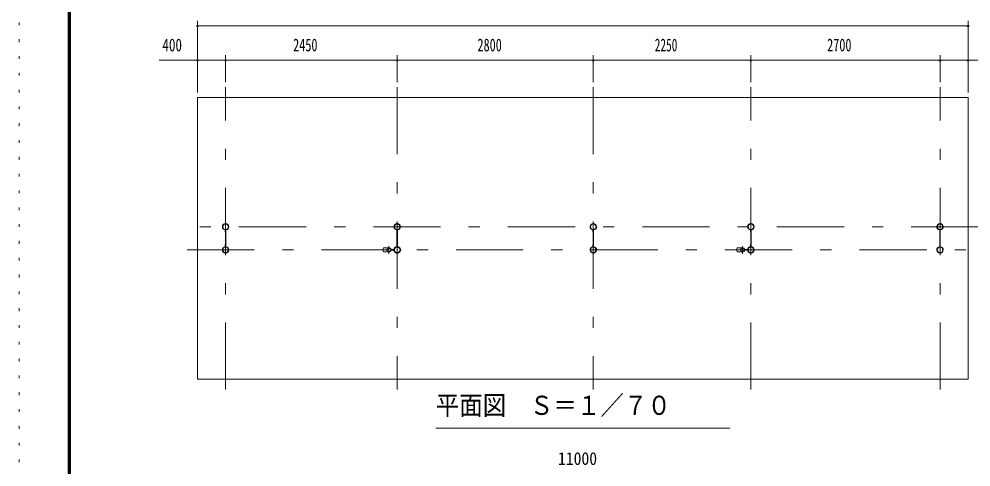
# Model space of a CAD drawing. Units: millimetres, scale not verified, with parts at other scales. Extents: x -31547 to 31550, y -14700 to 14700.
# Drawn here: x -10030 to 3561, y -5647 to 748 of the extents above; entities that cross this region are included whole.
import ezdxf
from ezdxf.enums import TextEntityAlignment as Align

# ---------------------------------------------------------------- set-up
doc = ezdxf.new("R2010")
doc.units = ezdxf.units.MM
doc.header["$LTSCALE"] = 80
doc.linetypes.add('USER3', pattern=[24, 12, -5, 2, -5])
doc.linetypes.add('USER4', pattern=[3, 0.5, -2.5])
for name, color, linetype, lineweight in [('0-2_1-07BOLD', 7, 'Continuous', 18), ('0-3_1-27CENTER', 3, 'USER3', 18), ('0-5_1-57DIM', 3, 'Continuous', 18), ('0-C_F-F1PAPER', 5, 'Continuous', 18), ('0-D_F-E_J_ADD', 5, 'USER4', 18)]:
    doc.layers.add(name, color=color, linetype=linetype, lineweight=lineweight)
doc.styles.add('ＭＳ ゴシック', font='')
doc.styles.get('ＭＳ ゴシック').set_extended_font_data('MS Gothic')

msp = doc.modelspace()

# ---------------------------------------------------------------- linework, layer by layer
at = {"layer": '0-2_1-07BOLD'}
for p, q in [((-7083.59, -2503.01), (-7083.59, -2261.91)), ((-7077.59, -2261.91), (-7077.59, -2503.01)), ((-4633.59, -2503.01), (-4633.59, -2261.91)), ((-4627.59, -2261.91), (-4627.59, -2503.01)), ((-1833.59, -2503.01), (-1833.59, -2261.91)), ((-1827.59, -2261.91), (-1827.59, -2503.01)), ((416.42, -2503.01), (416.42, -2261.91)), ((422.42, -2261.91), (422.42, -2503.01)), ((3116.41, -2503.01), (3116.41, -2261.91)), ((3122.41, -2261.91), (3122.41, -2503.01)), ((-4825.69, -2519.96), (-4758.11, -2519.96)), ((-4758.11, -2574.96), (-4825.69, -2574.96)), ((-4721.25, -2544.45), (-4675.04, -2544.45)), ((-4675.04, -2550.45), (-4721.25, -2550.45)), ((-4676.51, -2542.85), (-4719.86, -2542.85)), ((-4719.86, -2552.06), (-4676.51, -2552.06)), ((224.32, -2519.96), (291.9, -2519.96)), ((291.9, -2574.96), (224.32, -2574.96)), ((328.75, -2544.45), (374.96, -2544.45)), ((374.96, -2550.45), (328.75, -2550.45)), ((373.49, -2542.85), (330.15, -2542.85)), ((330.15, -2552.06), (373.49, -2552.06))]:
    msp.add_line(p, q, dxfattribs=at)
msp.add_lwpolyline([(3519.41, -4392.46), (-7480.59, -4392.46), (-7480.59, -372.46), (3519.41, -372.46)], close=True, dxfattribs=at)
for points in [[(-7085.19, -2263.38), (-7085.19, -2292.46), (-7083.59, -2292.46)], [(-7077.59, -2292.46), (-7075.98, -2292.46), (-7075.98, -2263.38)], [(-4635.19, -2263.38), (-4635.19, -2292.46), (-4633.59, -2292.46)], [(-4627.59, -2292.46), (-4625.98, -2292.46), (-4625.98, -2263.38)], [(-1835.19, -2263.38), (-1835.19, -2292.46), (-1833.59, -2292.46)], [(-1827.59, -2292.46), (-1825.98, -2292.46), (-1825.98, -2263.38)], [(414.81, -2263.38), (414.81, -2292.46), (416.42, -2292.46)], [(422.42, -2292.46), (424.02, -2292.46), (424.02, -2263.38)], [(3114.8, -2263.38), (3114.8, -2292.46), (3116.41, -2292.46)], [(3122.41, -2292.46), (3124.01, -2292.46), (3124.01, -2263.38)], [(-7083.59, -2472.46), (-7085.19, -2472.46), (-7085.19, -2501.54)], [(-7075.98, -2501.54), (-7075.98, -2472.46), (-7077.59, -2472.46)], [(-4633.59, -2472.46), (-4635.19, -2472.46), (-4635.19, -2501.54)], [(-4625.98, -2501.54), (-4625.98, -2472.46), (-4627.59, -2472.46)], [(-1833.59, -2472.46), (-1835.19, -2472.46), (-1835.19, -2501.54)], [(-1825.98, -2501.54), (-1825.98, -2472.46), (-1827.59, -2472.46)], [(416.42, -2472.46), (414.81, -2472.46), (414.81, -2501.54)], [(424.02, -2501.54), (424.02, -2472.46), (422.42, -2472.46)], [(3116.41, -2472.46), (3114.8, -2472.46), (3114.8, -2501.54)], [(3124.01, -2501.54), (3124.01, -2472.46), (3122.41, -2472.46)]]:
    msp.add_lwpolyline(points, dxfattribs=at)
for centre, radius in [((-7080.59, -2217.46), 44.55), ((-7080.59, -2169.06), 2.25), ((-4630.59, -2217.46), 44.55), ((-4630.59, -2169.06), 2.25), ((-1830.59, -2217.46), 44.55), ((-1830.59, -2169.06), 3.85), ((-1830.59, -2169.06), 2.25), ((419.41, -2217.46), 44.55), ((419.41, -2169.06), 2.25), ((3119.41, -2217.46), 44.55), ((3119.41, -2169.06), 2.25), ((-7080.59, -2217.46), 40.35), ((-4630.59, -2217.46), 40.35), ((-1830.59, -2217.46), 40.35), ((419.41, -2217.46), 40.35), ((3119.41, -2217.46), 40.35), ((-7080.59, -2547.46), 44.55), ((-7080.59, -2547.46), 40.35), ((-4779.94, -2547.46), 2.25), ((-4748.59, -2547.46), 27.5), ((-4630.59, -2547.46), 46.15), ((-4630.59, -2547.46), 44.55), ((-4630.59, -2547.46), 40.35), ((-4582.19, -2547.46), 2.25), ((-1830.59, -2547.46), 44.55), ((-1830.59, -2547.46), 40.35), ((270.06, -2547.46), 2.25), ((301.41, -2547.46), 27.5), ((419.41, -2547.46), 46.15), ((419.41, -2547.46), 44.55), ((419.41, -2547.46), 40.35), ((467.82, -2547.46), 2.25), ((3119.41, -2547.46), 44.55), ((3119.41, -2547.46), 40.35), ((-7080.59, -2595.86), 2.25), ((-4630.59, -2595.86), 2.25), ((-1830.59, -2595.86), 3.85), ((-1830.59, -2595.86), 2.25), ((419.41, -2595.86), 2.25), ((3119.41, -2595.86), 2.25)]:
    msp.add_circle(centre, radius, dxfattribs=at)
for centre, radius, start, end in [((-7080.59, -2217.46), 46.15, 93.78961, 264.28209), ((-7080.59, -2169.06), 3.85, 322.09525, 270.00276), ((-7080.59, -2217.46), 46.15, 275.72758, 90.00154), ((-4630.59, -2217.46), 46.15, 93.78961, 264.28209), ((-4630.59, -2169.06), 3.85, 322.09525, 270.00276), ((-4630.59, -2217.46), 46.15, 275.72758, 90.00154), ((-1830.59, -2217.46), 46.15, 275.71791, 264.28209), ((419.41, -2217.46), 46.15, 93.78961, 264.28209), ((419.41, -2169.06), 3.85, 322.09525, 270.00276), ((419.41, -2217.46), 46.15, 275.72758, 90.00154), ((3119.41, -2217.46), 46.15, 89.99846, 264.27242), ((3119.41, -2169.06), 3.85, 269.99724, 217.90475), ((3119.41, -2217.46), 46.15, 275.71791, 86.21039), ((-7080.59, -2547.46), 46.15, 95.71837, 266.21085), ((-7080.59, -2547.46), 46.15, 269.99892, 84.27287), ((-4790.19, -2547.46), 44.9, 142.23546, 217.76454), ((-4779.94, -2547.46), 3.85, 51.34222, 0), ((-4748.59, -2547.46), 29.1, 9.09488, 180), ((-4748.59, -2547.46), 29.1, 185.93016, 350.90877), ((-4731.19, -2547.46), 44.9, 142.23546, 160.41136), ((-4731.19, -2547.46), 44.9, 199.58864, 217.76454), ((-4582.19, -2547.46), 3.85, 180, 127.90752), ((-1830.59, -2547.46), 46.15, 95.71837, 84.28163), ((259.81, -2547.46), 44.9, 142.23546, 217.76454), ((270.06, -2547.46), 3.85, 51.34222, 0), ((301.41, -2547.46), 29.1, 9.09488, 180), ((301.41, -2547.46), 29.1, 185.93016, 350.90877), ((318.82, -2547.46), 44.9, 142.23546, 160.41136), ((318.82, -2547.46), 44.9, 199.58864, 217.76454), ((467.82, -2547.46), 3.85, 180, 127.90752), ((3119.41, -2547.46), 46.15, 95.72713, 270.00108), ((3119.41, -2547.46), 46.15, 273.78915, 84.28163), ((-7080.59, -2595.86), 3.85, 90, 37.90752), ((-4630.59, -2595.86), 3.85, 90, 37.90752), ((419.41, -2595.86), 3.85, 90, 37.90752), ((3119.41, -2595.86), 3.85, 142.09248, 90)]:
    msp.add_arc(centre, radius, start, end, dxfattribs=at)
at = {"layer": '0-3_1-27CENTER'}
for p, q in [((-7080.59, -4542.46), (-7080.59, -222.46)), ((-4630.59, -222.46), (-4630.59, -4542.46)), ((-1830.59, -222.46), (-1830.59, -4542.46)), ((419.41, -4542.46), (419.41, -222.46)), ((3119.41, -4542.46), (3119.41, -222.46)), ((3669.41, -2217.46), (-7630.59, -2217.46)), ((-7630.59, -2547.46), (3669.41, -2547.46)), ((-4748.59, -2492.46), (-4748.59, -2602.46)), ((-4698.12, -2558.22), (-4698.12, -2536.69)), ((301.41, -2492.46), (301.41, -2602.46)), ((351.89, -2558.22), (351.89, -2536.69))]:
    msp.add_line(p, q, dxfattribs=at)
at = {"layer": '0-5_1-57DIM'}
for p, q in [((-7480.59, -302.46), (-7480.59, 722.54)), ((3519.41, -302.46), (3519.41, 722.54)), ((-7466.59, 652.54), (-7494.59, 652.54)), ((-7480.59, 652.54), (3519.41, 652.54)), ((3533.41, 652.54), (3505.41, 652.54)), ((-7480.59, 162.54), (-8030.09, 162.54)), ((-7466.59, 162.54), (-7494.59, 162.54)), ((-7480.59, 162.54), (-7080.59, 162.54)), ((-7066.59, 162.54), (-7094.59, 162.54)), ((-7080.59, -152.46), (-7080.59, 232.54)), ((-7080.59, 162.54), (-4630.59, 162.54)), ((-4616.59, 162.54), (-4644.59, 162.54)), ((-4630.59, 232.54), (-4630.59, -152.46)), ((-4630.59, 162.54), (-1830.59, 162.54)), ((-1816.59, 162.54), (-1844.59, 162.54)), ((-1830.59, 232.54), (-1830.59, -152.46)), ((-1830.59, 162.54), (419.41, 162.54)), ((433.41, 162.54), (405.41, 162.54)), ((419.41, -152.46), (419.41, 232.54)), ((419.41, 162.54), (3119.41, 162.54)), ((3133.41, 162.54), (3105.41, 162.54)), ((3119.41, 232.54), (3119.41, -152.46)), ((3119.41, 162.54), (3519.41, 162.54)), ((3533.41, 162.54), (3505.41, 162.54)), ((4068.91, 162.54), (3519.41, 162.54)), ((-4080.59, -5092.46), (119.41, -5092.46))]:
    msp.add_line(p, q, dxfattribs=at)
for centre in [(-7480.59, 652.54), (3519.41, 652.54), (-7480.59, 162.54), (-7080.59, 162.54), (-4630.59, 162.54), (-1830.59, 162.54), (419.41, 162.54), (3119.41, 162.54), (3519.41, 162.54)]:
    msp.add_arc(centre, 14, 180, 0, dxfattribs=at)
at = {"layer": '0-C_F-F1PAPER'}
for points in [[(30849.95, -14000), (-9330.05, -14000), (-9330.05, 14140), (30849.95, 14140)], [(30846.45, -13996.5), (30846.45, 14136.5), (-9326.55, 14136.5), (-9326.55, -13996.5)], [(30842.95, -13993), (30842.95, 14133), (-9323.05, 14133), (-9323.05, -13993)], [(30839.45, -13989.5), (-9319.55, -13989.5), (-9319.55, 14129.5), (30839.45, 14129.5)], [(30835.95, -13986), (30835.95, 14126), (-9316.05, 14126), (-9316.05, -13986)], [(30832.45, -13982.5), (-9312.55, -13982.5), (-9312.55, 14122.5), (30832.45, 14122.5)], [(30828.95, -13979), (30828.95, 14119), (-9309.05, 14119), (-9309.05, -13979)], [(30825.45, -13975.5), (-9305.55, -13975.5), (-9305.55, 14115.5), (30825.45, 14115.5)], [(30821.95, -13972), (-9302.05, -13972), (-9302.05, 14112), (30821.95, 14112)], [(30818.45, -13968.5), (-9298.55, -13968.5), (-9298.55, 14108.5), (30818.45, 14108.5)], [(30814.95, -13965), (30814.95, 14105), (-9295.05, 14105), (-9295.05, -13965)]]:
    msp.add_lwpolyline(points, close=True, dxfattribs=at)
at = {"layer": '0-D_F-E_J_ADD'}
msp.add_lwpolyline([(31549.95, -14700), (-10030.05, -14700), (-10030.05, 14700), (31549.95, 14700)], close=True, dxfattribs=at)

# ---------------------------------------------------------------- texts
at = {"layer": '0-5_1-57DIM', "color": 7, "style": 'ＭＳ ゴシック'}
for s, height, width, p in [('400', 182.3, 0.75, (-7983.02, 232.54)), ('2450', 182.3, 0.7, (-6116.01, 232.54)), ('2800', 182.3, 0.7, (-3484.37, 232.54)), ('2250', 182.3, 0.65, (-952.95, 232.54)), ('2700', 182.3, 0.7, (1508.17, 232.54)), ('平面図\u3000Ｓ＝１／７０', 273.5, 0.9, (-4080.59, -4985.15)), ('11000', 182.3, 0.9, (-2334.85, -5672.46))]:
    msp.add_text(s, height=height, dxfattribs=dict(at, width=width)).set_placement(p, align=Align.BOTTOM_LEFT)

doc.saveas('drawing.dxf')
